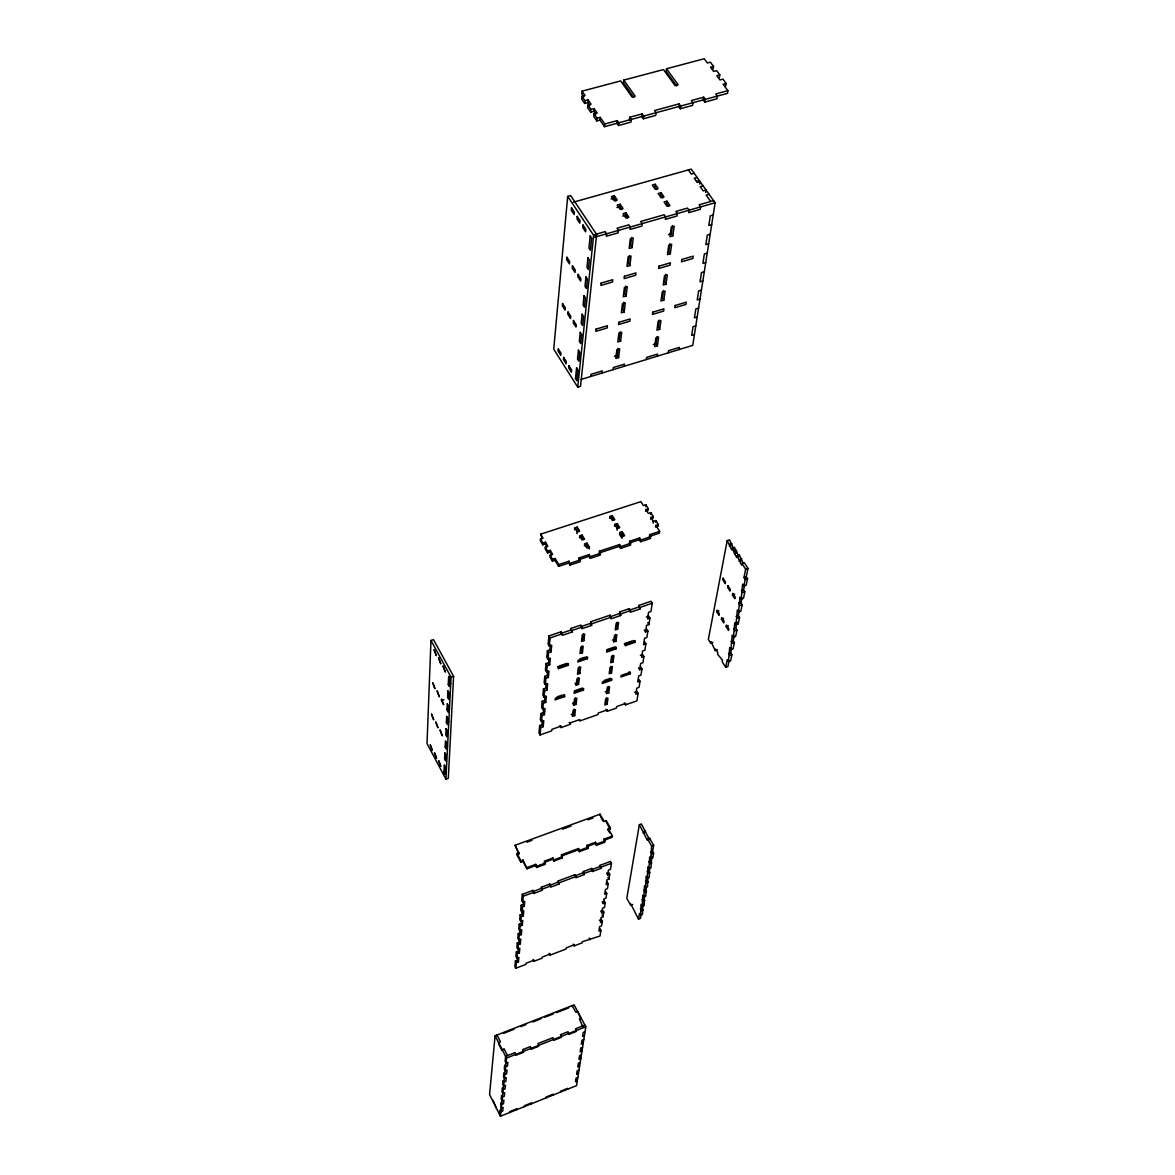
<?xml version="1.0" encoding="UTF-8"?>
<svg xmlns="http://www.w3.org/2000/svg" width="1175" height="1175" viewBox="0 0 1175 1175"><rect width="100%" height="100%" fill="white"/><g stroke="black" fill="none" stroke-linecap="round" stroke-linejoin="round"><path stroke-width="1.5" d="M430.975 640.478L427.01 743.54L445.913 779.128L448.307 778.276L453.594 676.33L433.487 639.641L430.975 640.478L451.068 677.182L445.913 779.128M441.477 700.667L441.55 699.081L443.665 704.706L441.477 700.667L443.944 699.815M443.944 772.21L444.297 764.866L445.369 766.864L445.002 774.207L443.944 772.21L446.324 771.373M445.178 746.962L445.472 740.911L446.559 742.938L446.265 748.974L445.178 746.962L447.602 746.125M446.383 722.508L446.691 716.28L447.793 718.307L447.484 724.534L446.383 722.508L448.85 721.656M448.262 684.482L448.659 676.345L449.775 678.401L449.379 686.523L448.262 684.482L450.774 683.615M567.687 196.387L553.733 349.166L577.733 387.163L580.538 386.311L596.621 234.471L570.668 195.564L567.687 196.387L593.625 235.323L577.733 387.163M648.35 508.687L645.868 509.495L645.604 511.301L648.071 510.493L648.35 508.687L645.853 504.751L643.386 505.558L640.918 501.622L540.676 534.155L542.101 538.635M713.107 69.105L713.504 66.388L710.376 62.172L707.365 62.965L704.236 58.75L666.504 68.767L678.122 84.776L675.067 85.584L663.464 69.575L623.749 80.106L635.22 96.277L632.135 97.099L620.679 80.913L582.036 91.165L581.787 93.883L583.784 96.776M540.676 534.155L543.07 538.179L540.529 539.017L540.353 540.808L542.762 544.847L545.303 544.01L545.479 542.218L542.923 543.056L542.762 544.847M582.036 91.165L585.047 95.498L581.933 96.335L581.669 99.052L584.68 103.4L587.794 102.563L588.058 99.846L584.944 100.683L584.68 103.4M495.101 1035.748L489.564 1094.542L500.433 1116.25L576.558 1085.627L585.796 1026.759L574.105 1004.845L495.101 1035.748L506.484 1058.073L500.433 1116.25M496.907 1035.997L496.996 1034.999L500.491 1041.843L498.494 1043.576L501.989 1050.435L504.002 1048.702L507.512 1055.591M515.12 845.28L518.998 853.931L515.12 845.28L600.058 814.187L604.17 821.428L606.271 820.664L610.383 827.934L610.192 829.197L608.092 829.976L609.752 832.899M545.479 542.218L547.873 546.272L545.332 547.095L545.156 548.887L547.565 552.955L550.12 552.118L550.297 550.326L547.741 551.163L547.565 552.955M588.058 99.846L591.084 104.208L587.955 105.045L587.706 107.762L590.717 112.139L593.845 111.302L594.109 108.585L590.996 109.422L590.717 112.139M492.898 1101.195L492.986 1100.285L496.247 1107.878M519.115 852.668L516.971 853.461L516.838 854.724L520.848 862.142L522.992 861.348L523.125 860.085L520.966 860.878L520.848 862.142M550.297 550.326L552.705 554.394L550.164 555.232L549.973 557.009L552.397 561.092L554.952 560.255L555.129 558.463L552.573 559.3L552.397 561.092M594.109 108.585L597.15 112.962L594.021 113.813L593.757 116.516L596.797 120.922L599.926 120.07L600.205 117.368L597.076 118.205L596.797 120.922M499.595 1114.576L500.065 1110.052L500.903 1111.741L502.738 1111.007L503.12 1107.364L501.284 1108.113L500.814 1102.767L501.666 1104.456L503.517 1103.722L503.899 1100.05L502.048 1100.784L501.196 1099.095L501.578 1095.394L502.43 1097.098L504.281 1096.348L504.677 1092.632L502.812 1093.382L501.96 1091.692L502.342 1087.947L503.208 1089.651L505.074 1088.902L505.47 1085.157L503.59 1085.906L502.724 1084.202L503.12 1080.427L503.987 1082.131L505.867 1081.382L506.263 1077.592L504.383 1078.342L503.517 1076.623L503.899 1072.804L504.78 1074.523L506.66 1073.774L507.057 1069.94L505.177 1070.689L504.295 1068.971L504.692 1065.108L505.573 1066.827L507.468 1066.078L507.879 1062.2L505.97 1062.949L505.103 1061.231L505.603 1056.354L515.135 1052.594L515.913 1055.297L523.507 1052.286L522.743 1049.583L530.322 1046.602L531.1 1049.29L538.664 1046.308L537.9 1043.606L552.999 1037.642L553.763 1040.345L561.298 1037.363L560.534 1034.676L568.039 1031.723L568.803 1034.411L576.293 1031.444L575.544 1028.757L584.886 1025.07M517.793 957.111L517.485 960.107L515.443 960.886L514.87 966.452L515.81 968.244L525.945 964.367L526.062 963.25L534.155 960.151L534.023 961.268L542.086 958.183L542.233 957.067L550.282 953.982L550.135 955.099L566.188 948.959L566.335 947.843L574.34 944.773L574.178 945.89L582.154 942.835L582.315 941.718L600.043 935.99L600.924 930.365L599.955 928.602M518.733 948.078L518.425 951.104L516.368 951.882L515.913 956.391L516.853 958.198L518.895 957.419L518.425 961.899L516.383 962.678L515.81 968.244M519.688 938.942L519.365 941.998L517.308 942.791L516.838 947.344L517.793 949.165L519.849 948.372L519.365 952.91L517.323 953.689L516.853 958.198M520.657 929.689L520.334 932.788L518.263 933.567L517.778 938.193L518.748 940.015L520.804 939.222L520.334 943.819L518.263 944.597L517.793 949.165M521.641 920.319L521.303 923.462L519.218 924.24L518.748 928.926L519.702 930.747L521.788 929.968L521.303 934.61L519.218 935.388L518.748 940.015M522.787 909.259L522.288 914.018L520.202 914.811L519.702 919.54L520.687 921.376L522.772 920.583L522.273 925.283L520.187 926.076L519.702 930.747M523.624 901.24L523.286 904.456L521.186 905.249L520.687 910.038L521.671 911.873L523.771 911.095L523.272 915.854L521.171 916.647L520.687 921.376M607.666 875.037L606.653 873.231L608.723 872.452L609.722 874.259L607.666 875.037L608.43 870.176L610.486 869.397L611.455 863.273L610.427 861.466L600.058 865.343L600.88 868.384L592.567 871.498L591.73 868.442L583.387 871.556L584.225 874.611L575.867 877.74L575.016 874.685L558.228 880.942L559.08 883.997L550.664 887.154L549.812 884.085L541.367 887.243L542.233 890.297L533.773 893.455L532.907 890.4L522.302 894.351L521.685 900.432L522.669 902.268L524.784 901.475L524.27 906.292L522.17 907.085L521.671 911.873M542.527 720.246L542.057 724.74L539.707 725.562L538.943 733.009L540.045 734.962L551.721 730.865L551.883 729.367L561.195 726.091L561.033 727.575L570.316 724.314L570.492 722.816L579.76 719.555L579.583 721.039L598.031 714.547L598.237 713.049L607.431 709.817L607.225 711.301L616.39 708.084L616.611 706.586L625.776 703.37L625.541 704.853L636.938 700.843L638.113 693.353L636.982 691.443L634.691 692.237M543.79 708.128L543.32 712.696L540.955 713.519L540.324 719.555L541.44 721.523L543.79 720.701L543.158 726.708L540.808 727.531L540.045 734.962M545.068 695.835L544.598 700.476L542.218 701.299L541.587 707.423L542.703 709.392L545.068 708.569L544.436 714.664L542.072 715.487L541.44 721.523M546.375 683.38L545.89 688.08L543.496 688.903L542.85 695.13L543.981 697.098L546.36 696.276L545.714 702.444L543.335 703.267L542.703 709.392M547.697 670.749L547.197 675.508L544.789 676.345L544.143 682.646L545.273 684.628L547.682 683.806L547.021 690.063L544.627 690.885L543.981 697.098M549.033 657.927L548.534 662.759L546.096 663.596L545.435 669.985L546.581 671.982L549.004 671.145L548.343 677.49L545.92 678.327L545.273 684.628M550.385 644.928L549.885 649.834L547.433 650.656L546.772 657.148L547.917 659.146L550.355 658.323L549.68 664.756L547.242 665.593L546.581 671.982M646.353 616.934L648.732 616.126L649.937 618.079L647.557 618.887L648.571 612.337L650.965 611.514L652.257 603.245L651.053 601.277L639.053 605.345L640.008 608.973L630.373 612.248L629.418 608.621L619.754 611.896L620.723 615.524L611.044 618.814L610.075 615.171L590.628 621.766L591.613 625.408L581.845 628.728L580.861 625.071L571.079 628.39L572.063 632.047L562.252 635.381L561.268 631.724L548.96 635.895L548.108 644.135L549.268 646.133L551.721 645.295L551.031 651.831L548.593 652.668L547.917 659.146M522.669 902.268L523.301 896.202L522.302 894.351M549.268 646.133L550.12 637.908L548.96 635.895M527.149 867.532L535.771 864.345L535.624 865.608L527.017 868.795L523.125 860.085M558.786 564.587L568.994 561.224L568.788 563.016L558.595 566.379L558.786 564.587L555.129 558.463M604.787 123.977L617.286 120.599L616.992 123.302L604.508 126.694L604.787 123.977L600.205 117.368M533.773 893.455L532.907 890.4M561.268 631.724L561.077 633.369L570.888 630.05L571.079 628.39M509.583 1112.563L509.686 1111.668L516.985 1108.73L516.883 1109.626M610.383 827.934L608.283 828.698L612.425 835.998L603.979 839.126L604.831 842.225L596.371 845.354L595.534 842.255L587.045 845.383L587.897 848.497L579.407 851.64L578.555 848.526L561.503 854.827L562.355 857.941L553.807 861.113L552.94 858L544.363 861.172L545.229 864.286L536.637 867.473L535.771 864.345M558.58 668.619L558.757 667.033L568.406 663.713L568.215 665.3L558.58 668.619L557.435 666.636M653.08 523.183L653.344 521.392L655.826 520.569L658.338 524.549L655.856 525.372L659.616 531.35L649.658 534.64L650.642 538.429L640.669 541.719L639.67 537.93L629.653 541.234L630.652 545.024L620.62 548.343L619.622 544.539L599.456 551.178L600.469 554.997L590.335 558.345L589.321 554.527L579.172 557.875L580.186 561.694L570.022 565.058L568.994 561.224M590.834 376.47L591.069 374.311L602.232 370.903L601.982 373.062M713.504 66.388L710.493 67.195L713.636 71.44L716.647 70.632L719.805 74.877L716.794 75.685L719.952 79.959L722.963 79.136L726.135 83.41L723.11 84.233L727.883 90.666L715.751 93.941L717.352 96.1L716.941 98.803L704.78 102.107L705.176 99.405L703.59 97.231L691.399 100.536L692.971 102.71L692.589 105.412L680.354 108.732L680.722 106.029L679.15 103.855L654.534 110.523L656.091 112.697L655.753 115.414L643.386 118.763L643.709 116.061L642.167 113.872L629.741 117.221L631.298 119.424L630.975 122.127L618.535 125.505L618.828 122.802L617.286 120.599M623.749 80.106L623.44 82.823L633.854 97.51M574.516 529.69L574.722 527.883L577.233 527.076L579.672 531.071L577.145 531.893L576.94 533.7M577.233 527.076L577.043 528.867L578.658 531.541M615.979 201.028L614.055 198.193L614.334 195.726L611.397 196.563L614.29 200.808L617.227 199.985L614.334 195.726M542.233 890.297L541.367 887.243M579.172 557.875L578.967 559.653L589.116 556.304L589.321 554.527M629.433 119.938L629.741 117.221M583.52 539.56L581.904 536.887L582.11 535.095L579.583 535.918L582.022 539.942L584.548 539.119L582.11 535.095M621.781 209.561L619.842 206.712L620.136 204.244L617.183 205.082L620.092 209.356L623.044 208.518L620.136 204.244M564.602 696.613L564.778 695.071L555.305 698.361L555.129 699.903L564.602 696.613L563.471 694.645M588.411 547.638L586.78 544.936L586.986 543.144L584.46 543.981L586.913 548.02L589.439 547.183L586.986 543.144M627.612 218.139L625.673 215.275L625.952 212.807L623.014 213.644L625.937 217.948L628.889 217.111L625.952 212.807M589.233 548.975L589.439 547.183M549.812 884.085L549.665 885.318L558.081 882.175L558.228 880.942M553.807 861.113L552.94 858M643.386 118.763L641.829 116.575L642.167 113.872M524.168 1106.703L524.285 1105.793L531.555 1102.87L531.438 1103.78M613.115 369.67L613.365 367.511L624.468 364.132L624.189 366.292M573.752 705.132L574.487 699.037L576.837 698.229L576.088 704.31L573.752 705.132L572.622 703.179L574.972 702.356L575.53 697.788M576.176 685.187L576.925 678.944L579.304 678.122L578.541 684.364L576.176 685.187L575.03 683.218M574.707 715.619L575.442 709.612L573.106 710.434L572.372 716.442L574.707 715.619L573.591 713.68L574.134 709.171M577.968 677.725L577.395 682.396L578.541 684.364M579.304 666.724L578.732 671.454L579.877 673.422L577.498 674.244L578.262 667.943L580.656 667.121L579.877 673.422M581.845 645.927L581.243 650.774L582.418 652.757L580.009 653.579L580.788 647.131L583.197 646.309L582.418 652.757M583.329 633.722L582.727 638.627L583.902 640.61L581.478 641.447L582.271 634.897L584.709 634.074L583.902 640.61M618.593 357.582L619.666 348.828L616.875 349.68L615.803 358.419L618.593 357.582L617.227 355.452L618.079 348.461M620.092 331.893L619.225 339.002L620.62 341.117L617.8 341.969L618.887 333.098L621.707 332.246L620.62 341.117M623.705 302.254L622.779 309.862L624.189 311.992L621.34 312.844L622.442 303.708L625.306 302.871L624.189 311.992M625.673 286.113L624.733 293.823L626.143 295.968L623.279 296.82L624.41 287.552L627.288 286.7L626.143 295.968M629.403 255.489L628.434 263.42L629.873 265.579L626.965 266.417L628.126 256.899L631.048 256.047L629.873 265.579M631.607 237.423L630.623 245.487L632.077 247.646L629.139 248.483L630.314 238.804L633.266 237.967L632.077 247.646M562.355 857.941L561.503 854.827M591.613 625.408L590.628 621.766M599.456 551.178L599.235 552.97L619.372 546.331L619.622 544.539M583.476 690.033L583.667 688.491L574.237 691.781L574.046 693.323L583.476 690.033L582.345 688.08L574.487 690.812M587.412 658.705L587.617 657.104L578.027 660.409L577.836 661.995L587.412 658.705L586.266 656.737M666.504 68.767L666.152 71.469L676.697 86.025M609.605 518.263L609.84 516.471L612.337 515.649L614.789 519.629L612.293 520.437L609.84 516.471M612.337 515.649L612.102 517.455L613.747 520.099M655.195 184.255L658.132 188.455L655.224 189.278L652.301 185.062L655.195 184.255L654.886 186.708L656.84 189.513M614.76 524.432L614.525 526.224L617.022 525.401L617.257 523.609L614.76 524.432L617.227 528.412L616.978 530.219M661.07 192.685L664.022 196.915L661.114 197.752L658.162 193.508L661.07 192.685L660.747 195.153L662.715 197.973M575.016 874.685L574.854 875.904L583.211 872.79L583.387 871.556M579.407 851.64L578.555 848.526M610.075 615.171L609.854 616.831L619.533 613.556L619.754 611.896M680.354 108.732L678.783 106.558L679.15 103.855M621.957 533.391L622.192 531.599L619.695 532.422L622.177 536.432L621.928 538.223L619.46 534.214L621.957 533.391L623.602 536.064M666.974 201.175L669.941 205.434L667.018 206.257L664.066 201.997L666.974 201.175L666.651 203.627L668.619 206.462M545.934 1097.935L546.067 1097.039L553.293 1094.131L553.161 1095.027M646.265 359.55L646.558 357.391L657.559 354.042L657.251 356.201M606.623 697.788L605.992 702.312L607.123 704.236L604.817 705.044L605.654 699.022L607.974 698.214L607.123 704.236M608.723 692.898L609.575 686.802L607.24 687.61L606.403 693.72L608.723 692.898L607.578 690.973L608.224 686.391M611.029 666.284L610.368 670.969L611.529 672.908L609.179 673.73L610.045 667.488L612.395 666.666L611.529 672.908M612.557 655.268L611.896 659.998L613.056 661.951L610.692 662.773L611.573 656.458L613.952 655.635L613.056 661.951M615.964 641.256L616.875 634.794L614.481 635.602L613.57 642.079L615.964 641.256L614.789 639.288L615.465 634.441M617.169 622.207L616.478 627.127L617.668 629.095L615.274 629.918L616.185 623.352L618.593 622.544L617.668 629.095M657.398 345.788L658.632 337.049L655.856 337.886L654.651 346.625L657.398 345.788L656.017 343.688L656.987 336.696M659.293 320.129L658.308 327.238L659.718 329.338L656.928 330.175L658.162 321.304L660.952 320.467L659.718 329.338M663.434 290.489L662.377 298.098L663.802 300.213L660.982 301.05L662.245 291.914L665.079 291.077L663.802 300.213M665.682 274.348L664.609 282.059L666.049 284.188L663.214 285.026L664.492 275.758L667.341 274.921L666.049 284.188M669.956 243.724L668.839 251.67L670.308 253.8L667.429 254.637L668.751 245.105L671.645 244.268L670.308 253.8M672.82 235.867L674.186 226.188L671.278 227.025L669.926 236.704L672.82 235.867L671.351 233.737L672.467 225.673M587.897 848.497L587.045 845.383M629.653 541.234L629.403 543.012L639.406 539.722L639.67 537.93M611.602 680.252L611.822 678.709L602.467 681.955L602.246 683.498L611.602 680.252L610.457 678.298L604.229 680.472M616.023 648.864L616.243 647.263L606.726 650.539L606.52 652.14L616.023 648.864L614.848 646.911L606.932 649.628M592.567 871.498L591.73 868.442M596.371 845.354L595.534 842.255M629.418 608.621L629.183 610.28L638.803 607.005L639.053 605.345M704.78 102.107L703.208 99.934L703.59 97.231M572.093 1006.578L572.24 1005.58L575.823 1012.292L577.689 1011.572L580.406 1017.947M599.867 815.465L600.058 814.187M645.604 506.543L645.853 504.751M560.387 1092.133L560.519 1091.223L567.716 1088.329L567.584 1089.24M625.511 645.604L625.746 644.003L635.205 640.742L634.97 642.343L625.511 645.604L624.336 643.65L632.223 640.933M668.208 352.867L668.516 350.708L679.458 347.374L679.135 349.533M650.568 514.444L650.832 512.638L648.35 513.446L645.868 509.495M699.757 184.123L700.109 181.655L697.245 182.477L694.263 178.277L697.142 177.469M650.583 519.203L650.847 517.411L653.329 516.603L650.832 512.638M606.08 821.942L606.271 820.664M600.88 868.384L600.058 865.343M603.979 839.126L603.788 840.389L612.234 837.276L612.425 835.998M649.658 534.64L649.393 536.432L659.337 533.142L659.616 531.35M653.05 518.395L653.329 516.603M719.394 77.579L719.805 74.877M630.226 673.76L630.461 672.217L621.149 675.463L620.929 677.006L630.226 673.76L629.08 671.836M608.092 829.976L608.283 828.698M655.547 522.361L655.826 520.569M705.72 192.524L706.087 190.071L703.208 190.893L700.212 186.678L703.105 185.856M655.856 525.372L655.577 527.164L658.059 526.341L658.338 524.549M581.126 1019.298L581.287 1018.314L579.422 1019.048L582.873 1026.803M725.709 86.113L726.135 83.41M727.883 90.666L727.457 93.368L705.176 99.405M601.776 912.872L600.792 911.095L602.804 910.331L603.788 912.108L601.776 912.872L602.496 908.246L604.508 907.482L605.242 902.826L604.258 901.034M605.242 902.826L603.216 903.59L603.95 898.904L605.977 898.126L606.726 893.411L605.727 891.619M640.786 667.018L641.947 668.957L639.626 669.765L640.595 663.552L642.916 662.744L643.9 656.502L642.74 654.563L640.404 655.371M646.705 629.124L647.895 631.063L645.53 631.886L646.544 625.408L648.908 624.601L649.937 618.079M600.895 922.566L601.365 919.526L599.367 920.289M601.365 919.526L602.349 921.303L601.629 925.841L599.632 926.605L598.927 931.129L600.924 930.365M602.349 921.303L600.352 922.052L601.057 917.484L603.069 916.72L603.788 912.108M607.211 882.102L608.209 883.894L607.46 888.667L605.419 889.446L604.684 894.19L606.726 893.411M608.209 883.894L606.168 884.672L606.917 879.869L608.973 879.091L609.722 874.259M638.877 679.312L640.023 681.236L639.068 687.316L636.777 688.124L635.837 694.161L638.113 693.353M641.947 668.957L640.977 675.111L638.671 675.919L637.717 682.043L640.023 681.236M644.708 641.932L645.883 643.871L644.884 650.216L642.549 651.023L641.565 657.31L643.9 656.502M647.895 631.063L646.882 637.496L644.532 638.304L643.533 644.678L645.883 643.871M573.371 202.159L691.208 169.127L715.12 202.761L692.736 345.377L581.243 379.393M639.347 824.688L647.322 840.169L647.543 838.921L649.584 838.172L649.364 839.405L641.388 823.939L639.347 824.688L626.804 898.317L630.681 905.235L632.635 904.5M630.681 905.235L630.887 904.104L638.495 919.144L640.448 918.395L641.212 914.15M638.495 919.144L639.508 913.489L640.492 915.252L642.461 914.488L642.857 905.147M640.492 915.252L641.153 904.383L642.137 906.131L644.12 905.382L644.517 895.938M642.137 906.131L642.813 895.144L643.812 896.907L645.795 896.158L646.221 886.611M643.812 896.907L644.502 885.818L645.501 887.58L647.498 886.817L647.924 877.182M645.501 887.58L646.206 876.359L647.205 878.136L649.217 877.373L649.658 867.635M647.205 878.136L647.924 866.797L648.938 868.575L650.965 867.811L651.699 856.355M648.938 868.575L649.672 857.118L650.686 858.91L652.727 858.147L653.623 853.256L652.595 851.464L653.697 845.324L649.584 838.172M650.686 858.91L651.655 846.088L647.543 838.921M733.273 547.844L729.513 539.868L727.193 540.632L708.334 639.45L710.625 643.151L712.843 642.373M710.625 643.151L710.919 641.638L715.252 650.539L717.455 649.775M716.691 611.646L717 610.089L719.35 613.805L719.041 615.377L716.691 611.646L718.938 610.883M732.084 548.211L736.666 557.493L737.004 555.819L739.325 555.041L739.002 556.715L734.404 547.433L732.084 548.211L731.761 549.885L727.193 540.632M734.081 549.107L734.404 547.433M715.252 650.539L715.546 649.041L717.852 652.742L717.558 654.255L722.508 660.188L722.199 661.701L725.695 667.297L727.913 666.519L729.146 660.497M721.406 619.107L721.714 617.551L724.064 621.296L723.756 622.853L721.406 619.107L723.653 618.329M726.135 626.598L726.444 625.041L728.808 628.801L728.5 630.358L726.135 626.598L728.383 625.82M732.436 594.932L732.759 593.316L735.183 597.106L734.86 598.721L732.436 594.932L734.727 594.153M744.612 584.959L743.599 589.865L744.832 591.774L743.496 598.281L741.19 599.074L742.629 584.107L743.863 586.031L746.169 585.238L747.535 578.643L746.287 576.734L747.99 568.421L744.274 562.678L741.939 563.457L741.601 565.131L737.004 555.819M743.114 563.075L739.325 555.041M725.695 667.297L727.222 659.762L728.397 661.643L730.63 660.864L731.878 654.798L730.703 652.918L731.643 648.336M728.397 661.643L729.704 647.587L730.894 649.467L733.127 648.688L734.404 642.534L733.215 640.654L734.155 635.998M730.894 649.467L732.216 635.234L733.42 637.129L735.668 636.336L736.945 630.108L735.756 628.214L736.725 623.499M733.42 637.129L734.772 622.721L735.976 624.615L738.238 623.822L739.545 617.507L738.341 615.612L739.31 610.838M735.976 624.615L737.357 610.031L738.561 611.925L740.852 611.147L742.159 604.728L740.955 602.834L741.983 597.781M738.561 611.925L739.971 597.164L741.19 599.074M743.863 586.031L745.2 579.437L743.966 577.512L745.655 569.214L741.939 563.457M577.85 1077.372L576.044 1078.107L575.471 1081.778L577.278 1081.059L576.411 1079.399M580.186 1062.479L578.364 1063.213L577.777 1066.959L579.598 1066.239L578.717 1064.565M579.011 1069.97L577.204 1070.689L576.617 1074.405L578.438 1073.686L577.557 1072.026M582.58 1047.263L580.729 1047.983L580.142 1051.831L581.977 1051.096L581.096 1049.422M581.375 1054.915L579.539 1055.635L578.952 1059.439L580.788 1058.704L579.907 1057.03M585.018 1031.694L583.153 1032.428L582.55 1036.35L584.401 1035.616M583.799 1039.523L581.933 1040.257L581.331 1044.134L583.182 1043.4L582.286 1041.711M506.484 1058.073L585.796 1026.759M503.737 1033.31L513.989 1029.3M520.833 1026.627L525.959 1024.629M532.789 1021.956L541.337 1018.607M544.759 1017.271L553.308 1013.922M556.715 1012.586L568.685 1007.915M641.315 910.698L643.283 909.949M641.976 899.771L643.959 899.022M642.975 901.533L644.957 900.784M640.331 908.951L642.299 908.202M645.339 881.103L647.352 880.339M646.353 882.866L648.365 882.117M643.65 890.488L645.648 889.739M644.649 892.266L646.647 891.502M647.058 871.6L649.07 870.837M648.071 873.377L650.083 872.614M650.553 852.227L652.595 851.464M651.582 854.019L653.623 853.256M648.791 861.965L650.818 861.216M649.819 863.757L651.846 862.993M651.655 846.088L653.697 845.324M532.774 891.619L541.234 888.462M591.554 869.676L599.867 866.562M523.301 896.202L533.905 892.236M542.365 889.078L550.811 885.921M559.241 882.777L576.029 876.506M584.401 873.377L592.743 870.264M601.071 867.15L611.455 863.273M536.769 866.21L545.376 863.023M553.954 859.85L562.517 856.678M579.583 850.377L588.073 847.219M596.562 844.091L605.022 840.962M643.43 831.797L645.472 831.033M643.21 833.031L645.251 832.282M544.216 862.435L552.793 859.263M561.342 856.09L578.379 849.789M586.868 846.646L595.343 843.518M526.885 842.196L531.981 840.331M562.531 829.139L571.021 826.04M587.985 819.812L593.081 817.947M605.257 691.781L607.578 690.973M728.471 653.697L730.703 652.918M729.646 655.577L731.878 654.798M571.256 714.503L573.591 713.68M557.156 696.834L561.9 695.189M730.967 641.433L733.215 640.654M732.143 643.312L734.404 642.534M733.494 628.992L735.756 628.214M734.683 630.887L736.945 630.108M739.868 605.522L742.159 604.728M447.043 709.23L449.511 708.378M736.049 616.39L738.341 615.612M737.268 618.3L739.545 617.507M742.527 592.567L744.832 591.774M612.395 640.111L614.789 639.288M738.825 602.804L741.117 602.026M738.664 603.612L740.955 602.834M559.036 666.078L567.07 663.332L568.215 665.3M579.877 658.925L584.665 657.28M743.966 577.512L746.287 576.734M451.068 677.182L453.594 676.33M745.2 579.437L747.535 578.643M741.293 590.658L743.599 589.865M745.655 569.214L747.99 568.421M580.67 626.73L590.423 623.426M550.12 637.908L562.443 633.722M572.254 630.387L582.051 627.068M591.818 623.763L611.264 617.154M620.958 613.864L630.623 610.589M640.258 607.328L652.257 603.245M739.472 559.638L741.792 558.845M739.134 561.312L741.469 560.519M729.631 544.422L731.952 543.643M729.308 546.096L731.628 545.317M733.934 551.06L736.255 550.282M734.537 552.015L736.872 551.237M734.213 553.689L736.534 552.911M570.213 563.266L580.406 559.902M590.555 556.553L600.689 553.219M620.855 546.551L630.902 543.247M640.918 539.942L650.906 536.637M617.227 528.412L619.724 527.604L617.257 523.609M584.254 545.773L586.78 544.936M622.177 536.432L624.674 535.609L622.192 531.599M579.378 537.709L581.904 536.887M614.437 356.304L617.227 355.452M653.256 344.525L656.017 343.688M694.425 334.552L691.693 335.374L693.059 326.635L695.806 325.813M698.582 308.1L695.82 308.937L694.44 317.823L697.186 316.986M699.992 299.14L697.216 299.963L698.626 290.93L701.402 290.093M702.841 280.987L700.036 281.809L701.475 272.615L704.28 271.792M707.203 253.168L704.368 254.006L702.914 263.347L705.734 262.524M708.687 243.754L705.837 244.576L707.321 235.059L710.17 234.236M711.683 224.645L708.819 225.468L710.317 215.803L713.196 214.966M668.457 234.574L671.351 233.737M594.888 234.545L605.125 231.622L606.579 233.796L606.3 236.248L618.182 232.856L618.476 230.403L617.007 228.229L628.86 224.836L630.329 227.01L630.035 229.463L641.829 226.085L642.137 223.632L640.669 221.473L664.169 214.761L665.652 216.905L665.314 219.358L677.006 216.009L677.358 213.556L675.86 211.412L687.522 208.093L689.02 210.222L688.653 212.675L700.271 209.356L700.638 206.903L699.14 204.773L713.607 200.646M593.625 235.323L596.621 234.471M594.638 237.203L715.12 202.761M622.721 216.112L625.673 215.275M709.083 194.286L706.204 195.109L710.713 201.468M696.496 181.42L699.375 180.612M616.904 207.534L619.842 206.712M694.175 173.298L691.297 174.106L688.344 169.934M611.117 199.016L614.055 198.193M618.828 122.802L641.829 116.575M643.709 116.061L678.783 106.558M680.722 106.029L703.208 99.934M616.992 123.302L618.535 125.505M587.794 102.563L589.806 105.471M593.845 111.302L595.872 114.21M599.926 120.07L604.508 126.694M581.933 96.335L584.944 100.683M587.955 105.045L590.996 109.422M594.021 113.813L597.076 118.205M737.033 621.928L738.238 623.822M650.847 517.411L653.344 521.392M639.406 539.722L640.669 541.719M617.022 525.401L618.667 528.06M619.372 546.331L620.62 548.343M638.803 607.005L640.008 608.973M647.719 622.647L648.908 624.601M644.341 629.932L645.53 631.886M574.722 527.883L577.145 531.893M589.116 556.304L590.335 558.345M619.533 613.556L620.723 615.524M633.795 640.39L634.97 642.343M638.48 667.826L639.626 669.765M568.788 563.016L570.022 565.058M545.303 544.01L546.904 546.713M550.12 552.118L551.721 554.82M554.952 560.255L558.595 566.379M540.529 539.017L542.923 543.056M545.332 547.095L547.741 551.163M550.164 555.232L552.573 559.3M624.41 702.944L625.541 704.853M570.888 630.05L572.063 632.047M606.109 709.377L607.225 711.301M549.885 649.834L551.031 651.831M547.433 650.656L548.593 652.668M574.972 702.356L576.088 704.31M548.534 662.759L549.68 664.756M546.096 663.596L547.242 665.593M547.197 675.508L548.343 677.49M544.789 676.345L545.92 678.327M569.199 722.361L570.316 724.314M545.89 688.08L547.021 690.063M543.496 688.903L544.627 690.885M559.917 725.636L561.033 727.575M544.598 700.476L545.714 702.444M542.218 701.299L543.335 703.267M606.902 823.396L610.192 829.197M543.32 712.696L544.436 714.664M600.689 816.919L603.157 821.252M540.955 713.519L542.072 715.487M542.057 724.74L543.158 726.708M643.136 903.619L644.12 905.382M539.707 725.562L540.808 727.531M607.96 877.299L608.973 879.091M602.232 901.798L603.216 903.59M583.211 872.79L584.225 874.611M602.085 914.943L603.069 916.72M589.145 938.017L590.114 939.794M558.081 882.175L559.08 883.997M535.624 865.608L536.637 867.473M573.224 944.112L574.178 945.89M522.992 861.348L527.017 868.795M516.971 853.461L520.966 860.878M523.286 904.456L524.27 906.292M549.195 953.322L550.135 955.099M521.186 905.249L522.17 907.085M522.288 914.018L523.272 915.854M520.202 914.811L521.171 916.647M521.303 923.462L522.273 925.283M519.218 924.24L520.187 926.076M520.334 932.788L521.303 934.61M533.083 959.476L534.023 961.268M518.263 933.567L519.218 935.388M519.365 941.998L520.334 943.819M517.308 942.791L518.263 944.597M518.425 951.104L519.365 952.91M516.368 951.882L517.323 953.689M517.485 960.107L518.425 961.899M515.443 960.886L516.383 962.678M430.314 744.994L432.341 750.414L430.314 744.994M431.563 714.165L433.634 719.658L431.563 714.165M432.826 682.983L434.926 688.579L432.826 682.983M434.163 649.848L436.307 655.547L434.163 649.848M434.515 752.881L436.542 758.316L434.515 752.881M435.837 722.126L437.908 727.633L435.837 722.126M437.173 691.018L439.288 696.628L437.173 691.018M438.598 657.956L440.757 663.669L438.598 657.956M438.716 760.798L440.757 766.247L438.716 760.798M440.126 730.116L442.211 735.653L440.126 730.116M443.063 666.107L445.222 671.836L443.063 666.107M444.884 752.969L444.591 758.947L445.663 760.945L445.957 754.982L444.884 752.969M446.074 728.691L445.78 734.83L446.867 736.842L447.176 730.703L446.074 728.691M447.308 703.693L446.999 710.008L448.101 712.05L448.409 705.734L447.308 703.693M447.939 690.929L447.631 697.333L448.732 699.375L449.056 692.971L447.939 690.929M558.301 348.946L558.096 351.119L560.754 355.32L560.96 353.146L558.301 348.946M562.546 303.517L562.34 305.779L565.058 310.009L565.278 307.747L562.546 303.517M566.879 257.266L566.658 259.631L569.434 263.89L569.669 261.54L566.879 257.266M571.505 207.769L571.27 210.237L574.134 214.526L574.369 212.058L571.505 207.769M563.633 357.362L563.427 359.521L566.086 363.751L566.306 361.577L563.633 357.362M568.01 311.992L567.789 314.254L570.521 318.513L570.742 316.251L568.01 311.992M572.46 265.814L572.225 268.164L575.03 272.453L575.265 270.103L572.46 265.814M577.219 216.362L576.984 218.829L579.863 223.147L580.097 220.68L577.219 216.362M568.979 365.822L568.773 367.981L571.447 372.225L571.667 370.066L568.979 365.822M573.488 320.525L573.253 322.772L576 327.047L576.235 324.799L573.488 320.525M578.071 274.392L577.836 276.742L580.641 281.06L580.876 278.71L578.071 274.392M582.976 225.012L582.727 227.465L585.605 231.813L585.855 229.345L582.976 225.012M576.602 367.775L575.486 378.6L576.837 380.729L577.953 369.919L576.602 367.775M578.408 350.223L577.498 359.036L578.864 361.18L579.789 352.353L578.408 350.223M580.259 332.363L579.334 341.323L580.7 343.467L581.64 334.508L580.259 332.363M582.124 314.195L581.184 323.316L582.58 325.475L583.52 316.354L582.124 314.195M584.034 295.718L583.079 305.001L584.474 307.16L585.444 297.892L584.034 295.718M585.972 276.933L585.003 286.362L586.413 288.536L587.397 279.092L585.972 276.933M587.941 257.795L586.957 267.401L588.381 269.574L589.38 259.983L587.941 257.795M590.202 235.881L588.939 248.116L590.379 250.29L591.657 238.07L590.202 235.881M596.063 329.118L595.813 331.365L607.196 327.957L607.46 325.71L596.063 329.118M601.13 283.087L600.88 285.437L612.498 282.029L612.777 279.679L601.13 283.087M618.828 322.317L618.549 324.564L629.873 321.172L630.153 318.924L618.828 322.317M624.38 276.287L624.101 278.637L635.646 275.244L635.939 272.908L624.38 276.287M652.712 312.183L652.404 314.445L663.611 311.081L663.934 308.834L652.712 312.183M658.955 266.167L658.646 268.517L670.088 265.168L670.411 262.818L658.955 266.167M675.111 305.5L674.788 307.747L685.936 304.413L686.273 302.166L675.111 305.5M681.823 259.484L681.485 261.819L692.853 258.5L693.206 256.15L681.823 259.484M723.124 578.232L722.816 579.848L725.21 583.608L725.533 581.992L723.124 578.232M727.927 585.752L727.619 587.368L730.028 591.143L730.351 589.527L727.927 585.752"/></g></svg>
